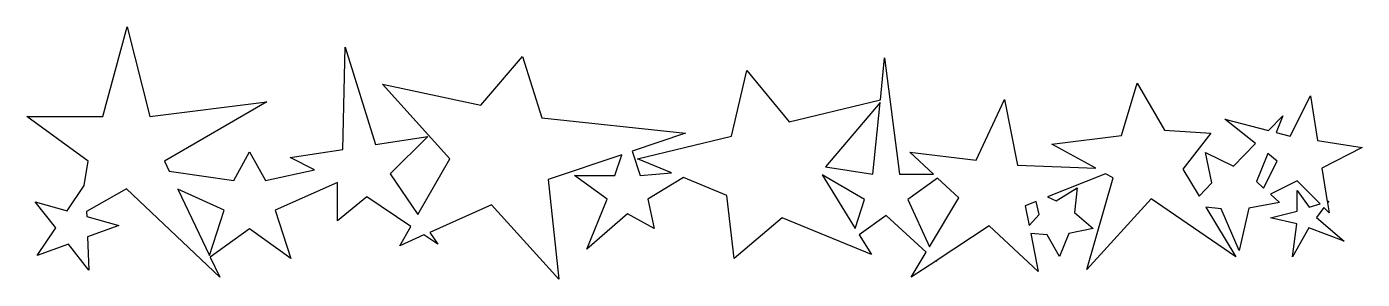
# Model space of a CAD drawing. Header units: centimetres. Extents: x -11.5 to 11.5, y -2.2 to 2.2.
import ezdxf

# ---------------------------------------------------------------- set-up
doc = ezdxf.new("R2010")
doc.units = ezdxf.units.CM
doc.header["$MEASUREMENT"] = 0
doc.layers.add('Camada 1', color=7, linetype='Continuous')

msp = doc.modelspace()

# ---------------------------------------------------------------- linework, layer by layer
at = {"layer": 'Camada 1'}
for points, knots in [([(10.84714, -0.94217), (10.84714, -0.94217), (10.93617, -1.03123), (10.93617, -1.03123), (10.93617, -1.03123), (10.93617, -1.03123), (10.90881, -0.85838), (10.90881, -0.85838), (10.90881, -0.85838), (10.90881, -0.85838), (10.92939, -0.83041), (10.92939, -0.83041), (10.92939, -0.83041), (10.92939, -0.83041), (10.90558, -0.83798), (10.90558, -0.83798), (10.90558, -0.83798), (10.90558, -0.83798), (10.81435, -0.26148), (10.81435, -0.26148), (10.81435, -0.26148), (10.81435, -0.26148), (11.5088, 0.09224), (11.5088, 0.09224), (11.5088, 0.09224), (11.5088, 0.09224), (10.73907, 0.21427), (10.73907, 0.21427), (10.73907, 0.21427), (10.73907, 0.21427), (10.61726, 0.98402), (10.61726, 0.98402), (10.61726, 0.98402), (10.61726, 0.98402), (10.26335, 0.28967), (10.26335, 0.28967), (10.26335, 0.28967), (10.26335, 0.28967), (10.02517, 0.35256), (10.02517, 0.35256), (10.02517, 0.35256), (10.02517, 0.35256), (10.14108, 0.64), (10.14108, 0.64), (10.14108, 0.64), (10.14108, 0.64), (9.89256, 0.38756), (9.89256, 0.38756), (9.89256, 0.38756), (9.89256, 0.38756), (9.14122, 0.58594), (9.14122, 0.58594), (9.14122, 0.58594), (9.14122, 0.58594), (9.66994, 0.16139), (9.66994, 0.16139), (9.66994, 0.16139), (9.66994, 0.16139), (9.28985, -0.22472), (9.28985, -0.22472), (9.28985, -0.22472), (9.28985, -0.22472), (8.805, 0.00991), (8.805, 0.00991), (8.805, 0.00991), (8.805, 0.00991), (8.91366, -0.51764), (8.91366, -0.51764), (8.91366, -0.51764), (8.91366, -0.51764), (8.69641, -0.74402), (8.69641, -0.74402), (8.69641, -0.74402), (8.69641, -0.74402), (8.41651, -0.28132), (8.41651, -0.28132), (8.41651, -0.28132), (8.41651, -0.28132), (8.898, 0.34275), (8.898, 0.34275), (8.898, 0.34275), (8.898, 0.34275), (8.09914, 0.39524), (8.09914, 0.39524), (8.09914, 0.39524), (8.09914, 0.39524), (7.62792, 1.20748), (7.62792, 1.20748), (7.62792, 1.20748), (7.62792, 1.20748), (7.35762, 0.3025), (7.35762, 0.3025), (7.35762, 0.3025), (7.35762, 0.3025), (6.15776, 0.1524), (6.15776, 0.1524), (6.15776, 0.1524), (6.15776, 0.1524), (6.91389, -0.2645), (6.91389, -0.2645), (6.91389, -0.2645), (6.91389, -0.2645), (5.56396, -0.21124), (5.56396, -0.21124), (5.56396, -0.21124), (5.56396, -0.21124), (5.34174, 0.92221), (5.34174, 0.92221), (5.34174, 0.92221), (5.34174, 0.92221), (4.85528, -0.12538), (4.85528, -0.12538), (4.85528, -0.12538), (4.85528, -0.12538), (3.70863, 0.01353), (3.70863, 0.01353), (3.70863, 0.01353), (3.70863, 0.01353), (4.1177, -0.3667), (4.1177, -0.3667), (4.1177, -0.3667), (4.1177, -0.3667), (3.53487, -0.3667), (3.53487, -0.3667), (3.53487, -0.3667), (3.53487, -0.3667), (3.27722, 1.63985), (3.27722, 1.63985), (3.27722, 1.63985), (3.27722, 1.63985), (3.20419, 0.92037), (3.20419, 0.92037), (3.20419, 0.92037), (3.20419, 0.92037), (1.63362, 0.53649), (1.63362, 0.53649), (1.63362, 0.53649), (1.63362, 0.53649), (0.89916, 1.42369), (0.89916, 1.42369), (0.89916, 1.42369), (0.89916, 1.42369), (0.63529, 0.29249), (0.63529, 0.29249), (0.63529, 0.29249), (0.63529, 0.29249), (-0.97999, -0.10232), (-0.97999, -0.10232), (-0.97999, -0.10232), (-0.97999, -0.10232), (-0.3982, -0.3405), (-0.3982, -0.3405), (-0.3982, -0.3405), (-0.3982, -0.3405), (-0.93856, -0.38675), (-0.93856, -0.38675), (-0.93856, -0.38675), (-0.93856, -0.38675), (-1.07442, 0.03142), (-1.07442, 0.03142), (-1.07442, 0.03142), (-1.07442, 0.03142), (-0.15473, 0.34278), (-0.15473, 0.34278), (-0.15473, 0.34278), (-0.15473, 0.34278), (-2.63343, 0.60615), (-2.63343, 0.60615), (-2.63343, 0.60615), (-2.63343, 0.60615), (-2.96516, 1.66692), (-2.96516, 1.66692), (-2.96516, 1.66692), (-2.96516, 1.66692), (-3.68049, 0.8279), (-3.68049, 0.8279), (-3.68049, 0.8279), (-3.68049, 0.8279), (-5.37467, 1.1867), (-5.37467, 1.1867), (-5.37467, 1.1867), (-5.37467, 1.1867), (-4.21495, -0.09939), (-4.21495, -0.09939), (-4.21495, -0.09939), (-4.21495, -0.09939), (-4.77095, -1.06403), (-4.77095, -1.06403), (-4.77095, -1.06403), (-4.77095, -1.06403), (-5.24678, -0.36127), (-5.24678, -0.36127), (-5.24678, -0.36127), (-5.24678, -0.36127), (-4.5944, 0.28212), (-4.5944, 0.28212), (-4.5944, 0.28212), (-4.5944, 0.28212), (-5.50036, 0.14507), (-5.50036, 0.14507), (-5.50036, 0.14507), (-5.50036, 0.14507), (-6.0187, 1.82902), (-6.0187, 1.82902), (-6.0187, 1.82902), (-6.0187, 1.82902), (-6.06021, 0.06031), (-6.06021, 0.06031), (-6.06021, 0.06031), (-6.06021, 0.06031), (-6.96617, -0.07674), (-6.96617, -0.07674), (-6.96617, -0.07674), (-6.96617, -0.07674), (-6.55133, -0.29174), (-6.55133, -0.29174), (-6.55133, -0.29174), (-6.55133, -0.29174), (-7.3962, -0.47335), (-7.3962, -0.47335), (-7.3962, -0.47335), (-7.3962, -0.47335), (-7.66711, 0.01848), (-7.66711, 0.01848), (-7.66711, 0.01848), (-7.66711, 0.01848), (-7.93802, -0.47335), (-7.93802, -0.47335), (-7.93802, -0.47335), (-7.93802, -0.47335), (-9.05368, -0.31071), (-9.05368, -0.31071), (-9.05368, -0.31071), (-9.05368, -0.31071), (-9.1347, -0.14069), (-9.1347, -0.14069), (-9.1347, -0.14069), (-9.1347, -0.14069), (-7.36985, 0.88322), (-7.36985, 0.88322), (-7.36985, 0.88322), (-7.36985, 0.88322), (-9.38534, 0.6307), (-9.38534, 0.6307), (-9.38534, 0.6307), (-9.38534, 0.6307), (-9.77491, 2.18034), (-9.77491, 2.18034), (-9.77491, 2.18034), (-9.77491, 2.18034), (-10.19645, 0.6307), (-10.19645, 0.6307), (-10.19645, 0.6307), (-10.19645, 0.6307), (-11.50881, 0.6307), (-11.50881, 0.6307), (-11.50881, 0.6307), (-11.50881, 0.6307), (-10.44709, -0.14069), (-10.44709, -0.14069), (-10.44709, -0.14069), (-10.44709, -0.14069), (-10.52033, -0.56035), (-10.52033, -0.56035), (-10.52033, -0.56035), (-10.52033, -0.56035), (-10.81325, -0.99988), (-10.81325, -0.99988), (-10.81325, -0.99988), (-10.81325, -0.99988), (-11.3635, -0.84539), (-11.3635, -0.84539), (-11.3635, -0.84539), (-11.3635, -0.84539), (-11.00912, -1.29381), (-11.00912, -1.29381), (-11.00912, -1.29381), (-11.00912, -1.29381), (-11.32609, -1.76943), (-11.32609, -1.76943), (-11.32609, -1.76943), (-11.32609, -1.76943), (-10.7901, -1.57097), (-10.7901, -1.57097), (-10.7901, -1.57097), (-10.7901, -1.57097), (-10.43572, -2.01939), (-10.43572, -2.01939), (-10.43572, -2.01939), (-10.43572, -2.01939), (-10.45884, -1.44831), (-10.45884, -1.44831), (-10.45884, -1.44831), (-10.45884, -1.44831), (-9.92285, -1.24987), (-9.92285, -1.24987), (-9.92285, -1.24987), (-9.92285, -1.24987), (-10.47313, -1.09538), (-10.47313, -1.09538), (-10.47313, -1.09538), (-10.47313, -1.09538), (-10.47652, -1.01132), (-10.47652, -1.01132), (-10.47652, -1.01132), (-10.47652, -1.01132), (-9.79085, -0.61746), (-9.79085, -0.61746), (-9.79085, -0.61746), (-9.79085, -0.61746), (-8.18052, -2.14339), (-8.18052, -2.14339), (-8.18052, -2.14339), (-8.18052, -2.14339), (-8.34446, -1.79933), (-8.34446, -1.79933), (-8.34446, -1.79933), (-8.34446, -1.79933), (-7.66707, -1.30718), (-7.66707, -1.30718), (-7.66707, -1.30718), (-7.66707, -1.30718), (-6.9578, -1.82251), (-6.9578, -1.82251), (-6.9578, -1.82251), (-6.9578, -1.82251), (-7.22871, -0.9887), (-7.22871, -0.9887), (-7.22871, -0.9887), (-7.22871, -0.9887), (-6.15268, -0.50729), (-6.15268, -0.50729), (-6.15268, -0.50729), (-6.15268, -0.50729), (-6.15379, -1.17055), (-6.15379, -1.17055), (-6.15379, -1.17055), (-6.15379, -1.17055), (-5.64989, -0.75899), (-5.64989, -0.75899), (-5.64989, -0.75899), (-5.64989, -0.75899), (-4.88778, -1.26696), (-4.88778, -1.26696), (-4.88778, -1.26696), (-4.88778, -1.26696), (-5.0796, -1.59981), (-5.0796, -1.59981), (-5.0796, -1.59981), (-5.0796, -1.59981), (-4.66555, -1.4151), (-4.66555, -1.4151), (-4.66555, -1.4151), (-4.66555, -1.4151), (-4.42428, -1.57591), (-4.42428, -1.57591), (-4.42428, -1.57591), (-4.42428, -1.57591), (-4.56387, -1.36975), (-4.56387, -1.36975), (-4.56387, -1.36975), (-4.56387, -1.36975), (-3.49808, -0.89429), (-3.49808, -0.89429), (-3.49808, -0.89429), (-3.49808, -0.89429), (-2.33836, -2.18038), (-2.33836, -2.18038), (-2.33836, -2.18038), (-2.33836, -2.18038), (-2.52063, -0.45826), (-2.52063, -0.45826), (-2.52063, -0.45826), (-2.52063, -0.45826), (-1.25447, -0.02961), (-1.25447, -0.02961), (-1.25447, -0.02961), (-1.25447, -0.02961), (-1.37052, -0.3868), (-1.37052, -0.3868), (-1.37052, -0.3868), (-1.37052, -0.3868), (-2.06961, -0.38678), (-2.06961, -0.38678), (-2.06961, -0.38678), (-2.06961, -0.38678), (-1.50401, -0.79773), (-1.50401, -0.79773), (-1.50401, -0.79773), (-1.50401, -0.79773), (-1.85704, -1.65699), (-1.85704, -1.65699), (-1.85704, -1.65699), (-1.85704, -1.65699), (-1.15444, -1.0517), (-1.15444, -1.0517), (-1.15444, -1.0517), (-1.15444, -1.0517), (-0.69504, -1.3057), (-0.69504, -1.3057), (-0.69504, -1.3057), (-0.69504, -1.3057), (-0.80487, -0.79775), (-0.80487, -0.79775), (-0.80487, -0.79775), (-0.80487, -0.79775), (-0.19027, -0.42564), (-0.19027, -0.42564), (-0.19027, -0.42564), (-0.19027, -0.42564), (0.55903, -0.7324), (0.55903, -0.7324), (0.55903, -0.7324), (0.55903, -0.7324), (0.68315, -1.81915), (0.68315, -1.81915), (0.68315, -1.81915), (0.68315, -1.81915), (1.51008, -1.12181), (1.51008, -1.12181), (1.51008, -1.12181), (1.51008, -1.12181), (3.04895, -1.75186), (3.04895, -1.75186), (3.04895, -1.75186), (3.04895, -1.75186), (2.84001, -1.41396), (2.84001, -1.41396), (2.84001, -1.41396), (2.84001, -1.41396), (3.30441, -1.07656), (3.30441, -1.07656), (3.30441, -1.07656), (3.30441, -1.07656), (3.99421, -1.71209), (3.99421, -1.71209), (3.99421, -1.71209), (3.99421, -1.71209), (3.73674, -2.14344), (3.73674, -2.14344), (3.73674, -2.14344), (3.73674, -2.14344), (4.15962, -1.86449), (4.15962, -1.86449), (4.15962, -1.86449), (4.15962, -1.86449), (4.16909, -1.87322), (4.16909, -1.87322), (4.16909, -1.87322), (4.16909, -1.87322), (4.1638, -1.86174), (4.1638, -1.86174), (4.1638, -1.86174), (4.1638, -1.86174), (5.07767, -1.25891), (5.07767, -1.25891), (5.07767, -1.25891), (5.07767, -1.25891), (5.92368, -2.04528), (5.92368, -2.04528), (5.92368, -2.04528), (5.92368, -2.04528), (5.79522, -1.38999), (5.79522, -1.38999), (5.79522, -1.38999), (5.79522, -1.38999), (6.07676, -1.41407), (6.07676, -1.41407), (6.07676, -1.41407), (6.07676, -1.41407), (6.28777, -1.7848), (6.28777, -1.7848), (6.28777, -1.7848), (6.28777, -1.7848), (6.45369, -1.39181), (6.45369, -1.39181), (6.45369, -1.39181), (6.45369, -1.39181), (6.87147, -1.30571), (6.87147, -1.30571), (6.87147, -1.30571), (6.87147, -1.30571), (6.549, -1.0265), (6.549, -1.0265), (6.549, -1.0265), (6.549, -1.0265), (6.5962, -0.60256), (6.5962, -0.60256), (6.5962, -0.60256), (6.5962, -0.60256), (6.231, -0.82296), (6.231, -0.82296), (6.231, -0.82296), (6.231, -0.82296), (6.08601, -0.75734), (6.08601, -0.75734), (6.08601, -0.75734), (6.08601, -0.75734), (7.08203, -0.35713), (7.08203, -0.35713), (7.08203, -0.35713), (7.08203, -0.35713), (7.21689, -0.43148), (7.21689, -0.43148), (7.21689, -0.43148), (7.21689, -0.43148), (6.76337, -2.00832), (6.76337, -2.00832), (6.76337, -2.00832), (6.76337, -2.00832), (7.87131, -0.7923), (7.87131, -0.7923), (7.87131, -0.7923), (7.87131, -0.7923), (9.33057, -1.79216), (9.33057, -1.79216), (9.33057, -1.79216), (9.33057, -1.79216), (8.8131, -0.93671), (8.8131, -0.93671), (8.8131, -0.93671), (8.8131, -0.93671), (9.0762, -0.96603), (9.0762, -0.96603), (9.0762, -0.96603), (9.0762, -0.96603), (9.3846, -1.68406), (9.3846, -1.68406), (9.3846, -1.68406), (9.3846, -1.68406), (9.55272, -0.95016), (9.55272, -0.95016), (9.55272, -0.95016), (9.55272, -0.95016), (10.08289, -0.85496), (10.08289, -0.85496), (10.08289, -0.85496), (10.08289, -0.85496), (9.92755, -0.71333), (9.92755, -0.71333), (9.92755, -0.71333), (9.92755, -0.71333), (10.38536, -0.48015), (10.38536, -0.48015), (10.38536, -0.48015), (10.38536, -0.48015), (10.78239, -0.87729), (10.78239, -0.87729), (10.78239, -0.87729), (10.78239, -0.87729), (10.59229, -0.93775), (10.59229, -0.93775), (10.59229, -0.93775), (10.59229, -0.93775), (10.38602, -0.65012), (10.38602, -0.65012), (10.38602, -0.65012), (10.38602, -0.65012), (10.38382, -1.00405), (10.38382, -1.00405), (10.38382, -1.00405), (10.38382, -1.00405), (9.92506, -1.11655), (9.92506, -1.11655), (9.92506, -1.11655), (9.92506, -1.11655), (10.38247, -1.22281), (10.38247, -1.22281), (10.38247, -1.22281), (10.38247, -1.22281), (10.30339, -1.79214), (10.30339, -1.79214), (10.30339, -1.79214), (10.30339, -1.79214), (10.59009, -1.29171), (10.59009, -1.29171), (10.59009, -1.29171), (10.59009, -1.29171), (11.19514, -1.52192), (11.19514, -1.52192), (11.19514, -1.52192), (11.19514, -1.52192), (10.71974, -1.11555), (10.71974, -1.11555), (10.71974, -1.11555), (10.71974, -1.11555), (10.84714, -0.94217), (10.84714, -0.94217)], [0, 0, 0, 0, 0.00675676, 0.00675676, 0.00675676, 0.00675676, 0.01351351, 0.01351351, 0.01351351, 0.01351351, 0.02027027, 0.02027027, 0.02027027, 0.02027027, 0.02702703, 0.02702703, 0.02702703, 0.02702703, 0.03378378, 0.03378378, 0.03378378, 0.03378378, 0.04054054, 0.04054054, 0.04054054, 0.04054054, 0.0472973, 0.0472973, 0.0472973, 0.0472973, 0.05405405, 0.05405405, 0.05405405, 0.05405405, 0.06081081, 0.06081081, 0.06081081, 0.06081081, 0.06756757, 0.06756757, 0.06756757, 0.06756757, 0.07432432, 0.07432432, 0.07432432, 0.07432432, 0.08108108, 0.08108108, 0.08108108, 0.08108108, 0.08783784, 0.08783784, 0.08783784, 0.08783784, 0.09459459, 0.09459459, 0.09459459, 0.09459459, 0.10135135, 0.10135135, 0.10135135, 0.10135135, 0.10810811, 0.10810811, 0.10810811, 0.10810811, 0.11486486, 0.11486486, 0.11486486, 0.11486486, 0.12162162, 0.12162162, 0.12162162, 0.12162162, 0.12837838, 0.12837838, 0.12837838, 0.12837838, 0.13513514, 0.13513514, 0.13513514, 0.13513514, 0.14189189, 0.14189189, 0.14189189, 0.14189189, 0.14864865, 0.14864865, 0.14864865, 0.14864865, 0.15540541, 0.15540541, 0.15540541, 0.15540541, 0.16216216, 0.16216216, 0.16216216, 0.16216216, 0.16891892, 0.16891892, 0.16891892, 0.16891892, 0.17567568, 0.17567568, 0.17567568, 0.17567568, 0.18243243, 0.18243243, 0.18243243, 0.18243243, 0.18918919, 0.18918919, 0.18918919, 0.18918919, 0.19594595, 0.19594595, 0.19594595, 0.19594595, 0.2027027, 0.2027027, 0.2027027, 0.2027027, 0.20945946, 0.20945946, 0.20945946, 0.20945946, 0.21621622, 0.21621622, 0.21621622, 0.21621622, 0.22297297, 0.22297297, 0.22297297, 0.22297297, 0.22972973, 0.22972973, 0.22972973, 0.22972973, 0.23648649, 0.23648649, 0.23648649, 0.23648649, 0.24324324, 0.24324324, 0.24324324, 0.24324324, 0.25, 0.25, 0.25, 0.25, 0.25675676, 0.25675676, 0.25675676, 0.25675676, 0.26351351, 0.26351351, 0.26351351, 0.26351351, 0.27027027, 0.27027027, 0.27027027, 0.27027027, 0.27702703, 0.27702703, 0.27702703, 0.27702703, 0.28378378, 0.28378378, 0.28378378, 0.28378378, 0.29054054, 0.29054054, 0.29054054, 0.29054054, 0.2972973, 0.2972973, 0.2972973, 0.2972973, 0.30405405, 0.30405405, 0.30405405, 0.30405405, 0.31081081, 0.31081081, 0.31081081, 0.31081081, 0.31756757, 0.31756757, 0.31756757, 0.31756757, 0.32432432, 0.32432432, 0.32432432, 0.32432432, 0.33108108, 0.33108108, 0.33108108, 0.33108108, 0.33783784, 0.33783784, 0.33783784, 0.33783784, 0.34459459, 0.34459459, 0.34459459, 0.34459459, 0.35135135, 0.35135135, 0.35135135, 0.35135135, 0.35810811, 0.35810811, 0.35810811, 0.35810811, 0.36486486, 0.36486486, 0.36486486, 0.36486486, 0.37162162, 0.37162162, 0.37162162, 0.37162162, 0.37837838, 0.37837838, 0.37837838, 0.37837838, 0.38513514, 0.38513514, 0.38513514, 0.38513514, 0.39189189, 0.39189189, 0.39189189, 0.39189189, 0.39864865, 0.39864865, 0.39864865, 0.39864865, 0.40540541, 0.40540541, 0.40540541, 0.40540541, 0.41216216, 0.41216216, 0.41216216, 0.41216216, 0.41891892, 0.41891892, 0.41891892, 0.41891892, 0.42567568, 0.42567568, 0.42567568, 0.42567568, 0.43243243, 0.43243243, 0.43243243, 0.43243243, 0.43918919, 0.43918919, 0.43918919, 0.43918919, 0.44594595, 0.44594595, 0.44594595, 0.44594595, 0.4527027, 0.4527027, 0.4527027, 0.4527027, 0.45945946, 0.45945946, 0.45945946, 0.45945946, 0.46621622, 0.46621622, 0.46621622, 0.46621622, 0.47297297, 0.47297297, 0.47297297, 0.47297297, 0.47972973, 0.47972973, 0.47972973, 0.47972973, 0.48648649, 0.48648649, 0.48648649, 0.48648649, 0.49324324, 0.49324324, 0.49324324, 0.49324324, 0.5, 0.5, 0.5, 0.5, 0.50675676, 0.50675676, 0.50675676, 0.50675676, 0.51351351, 0.51351351, 0.51351351, 0.51351351, 0.52027027, 0.52027027, 0.52027027, 0.52027027, 0.52702703, 0.52702703, 0.52702703, 0.52702703, 0.53378378, 0.53378378, 0.53378378, 0.53378378, 0.54054054, 0.54054054, 0.54054054, 0.54054054, 0.5472973, 0.5472973, 0.5472973, 0.5472973, 0.55405405, 0.55405405, 0.55405405, 0.55405405, 0.56081081, 0.56081081, 0.56081081, 0.56081081, 0.56756757, 0.56756757, 0.56756757, 0.56756757, 0.57432432, 0.57432432, 0.57432432, 0.57432432, 0.58108108, 0.58108108, 0.58108108, 0.58108108, 0.58783784, 0.58783784, 0.58783784, 0.58783784, 0.59459459, 0.59459459, 0.59459459, 0.59459459, 0.60135135, 0.60135135, 0.60135135, 0.60135135, 0.60810811, 0.60810811, 0.60810811, 0.60810811, 0.61486486, 0.61486486, 0.61486486, 0.61486486, 0.62162162, 0.62162162, 0.62162162, 0.62162162, 0.62837838, 0.62837838, 0.62837838, 0.62837838, 0.63513514, 0.63513514, 0.63513514, 0.63513514, 0.64189189, 0.64189189, 0.64189189, 0.64189189, 0.64864865, 0.64864865, 0.64864865, 0.64864865, 0.65540541, 0.65540541, 0.65540541, 0.65540541, 0.66216216, 0.66216216, 0.66216216, 0.66216216, 0.66891892, 0.66891892, 0.66891892, 0.66891892, 0.67567568, 0.67567568, 0.67567568, 0.67567568, 0.68243243, 0.68243243, 0.68243243, 0.68243243, 0.68918919, 0.68918919, 0.68918919, 0.68918919, 0.69594595, 0.69594595, 0.69594595, 0.69594595, 0.7027027, 0.7027027, 0.7027027, 0.7027027, 0.70945946, 0.70945946, 0.70945946, 0.70945946, 0.71621622, 0.71621622, 0.71621622, 0.71621622, 0.72297297, 0.72297297, 0.72297297, 0.72297297, 0.72972973, 0.72972973, 0.72972973, 0.72972973, 0.73648649, 0.73648649, 0.73648649, 0.73648649, 0.74324324, 0.74324324, 0.74324324, 0.74324324, 0.75, 0.75, 0.75, 0.75, 0.75675676, 0.75675676, 0.75675676, 0.75675676, 0.76351351, 0.76351351, 0.76351351, 0.76351351, 0.77027027, 0.77027027, 0.77027027, 0.77027027, 0.77702703, 0.77702703, 0.77702703, 0.77702703, 0.78378378, 0.78378378, 0.78378378, 0.78378378, 0.79054054, 0.79054054, 0.79054054, 0.79054054, 0.7972973, 0.7972973, 0.7972973, 0.7972973, 0.80405405, 0.80405405, 0.80405405, 0.80405405, 0.81081081, 0.81081081, 0.81081081, 0.81081081, 0.81756757, 0.81756757, 0.81756757, 0.81756757, 0.82432432, 0.82432432, 0.82432432, 0.82432432, 0.83108108, 0.83108108, 0.83108108, 0.83108108, 0.83783784, 0.83783784, 0.83783784, 0.83783784, 0.84459459, 0.84459459, 0.84459459, 0.84459459, 0.85135135, 0.85135135, 0.85135135, 0.85135135, 0.85810811, 0.85810811, 0.85810811, 0.85810811, 0.86486486, 0.86486486, 0.86486486, 0.86486486, 0.87162162, 0.87162162, 0.87162162, 0.87162162, 0.87837838, 0.87837838, 0.87837838, 0.87837838, 0.88513514, 0.88513514, 0.88513514, 0.88513514, 0.89189189, 0.89189189, 0.89189189, 0.89189189, 0.89864865, 0.89864865, 0.89864865, 0.89864865, 0.90540541, 0.90540541, 0.90540541, 0.90540541, 0.91216216, 0.91216216, 0.91216216, 0.91216216, 0.91891892, 0.91891892, 0.91891892, 0.91891892, 0.92567568, 0.92567568, 0.92567568, 0.92567568, 0.93243243, 0.93243243, 0.93243243, 0.93243243, 0.93918919, 0.93918919, 0.93918919, 0.93918919, 0.94594595, 0.94594595, 0.94594595, 0.94594595, 0.9527027, 0.9527027, 0.9527027, 0.9527027, 0.95945946, 0.95945946, 0.95945946, 0.95945946, 0.96621622, 0.96621622, 0.96621622, 0.96621622, 0.97297297, 0.97297297, 0.97297297, 0.97297297, 0.97972973, 0.97972973, 0.97972973, 0.97972973, 0.98648649, 0.98648649, 0.98648649, 0.98648649, 1, 1, 1, 1]), ([(2.2595, -0.23679), (2.2595, -0.23679), (3.19941, 0.87282), (3.19941, 0.87282), (3.19941, 0.87282), (3.19941, 0.87282), (3.07363, -0.36667), (3.07363, -0.36667), (3.07363, -0.36667), (3.07363, -0.36667), (2.2595, -0.23679), (2.2595, -0.23679)], [0, 0, 0, 0, 0.25, 0.25, 0.25, 0.25, 0.5, 0.5, 0.5, 0.5, 1, 1, 1, 1]), ([(9.80775, -0.60419), (9.80775, -0.60419), (9.68469, -0.49195), (9.68469, -0.49195), (9.68469, -0.49195), (9.68469, -0.49195), (9.88011, -0.00731), (9.88011, -0.00731), (9.88011, -0.00731), (9.88011, -0.00731), (10.04465, -0.13944), (10.04465, -0.13944), (10.04465, -0.13944), (10.04465, -0.13944), (9.80775, -0.60419), (9.80775, -0.60419)], [0, 0, 0, 0, 0.2, 0.2, 0.2, 0.2, 0.4, 0.4, 0.4, 0.4, 0.6, 0.6, 0.6, 0.6, 1, 1, 1, 1]), ([(2.77007, -1.30102), (2.77007, -1.30102), (2.19889, -0.37749), (2.19889, -0.37749), (2.19889, -0.37749), (2.19889, -0.37749), (2.93112, -0.80535), (2.93112, -0.80535), (2.93112, -0.80535), (2.93112, -0.80535), (2.77007, -1.30102), (2.77007, -1.30102)], [0, 0, 0, 0, 0.25, 0.25, 0.25, 0.25, 0.5, 0.5, 0.5, 0.5, 1, 1, 1, 1]), ([(4.05094, -1.61675), (4.05094, -1.61675), (3.67743, -0.80535), (3.67743, -0.80535), (3.67743, -0.80535), (3.67743, -0.80535), (4.18948, -0.43335), (4.18948, -0.43335), (4.18948, -0.43335), (4.18948, -0.43335), (4.55471, -0.77284), (4.55471, -0.77284), (4.55471, -0.77284), (4.55471, -0.77284), (4.05094, -1.61675), (4.05094, -1.61675)], [0, 0, 0, 0, 0.2, 0.2, 0.2, 0.2, 0.4, 0.4, 0.4, 0.4, 0.6, 0.6, 0.6, 0.6, 1, 1, 1, 1]), ([(-8.35897, -1.76889), (-8.35897, -1.76889), (-8.90565, -0.62145), (-8.90565, -0.62145), (-8.90565, -0.62145), (-8.90565, -0.62145), (-8.10547, -0.98869), (-8.10547, -0.98869), (-8.10547, -0.98869), (-8.10547, -0.98869), (-8.35897, -1.76889), (-8.35897, -1.76889)], [0, 0, 0, 0, 0.25, 0.25, 0.25, 0.25, 0.5, 0.5, 0.5, 0.5, 1, 1, 1, 1]), ([(5.93896, -1.06245), (5.93896, -1.06245), (5.7677, -1.2503), (5.7677, -1.2503), (5.7677, -1.2503), (5.7677, -1.2503), (5.70132, -0.91177), (5.70132, -0.91177), (5.70132, -0.91177), (5.70132, -0.91177), (5.88653, -0.83734), (5.88653, -0.83734), (5.88653, -0.83734), (5.88653, -0.83734), (5.93896, -1.06245), (5.93896, -1.06245)], [0, 0, 0, 0, 0.2, 0.2, 0.2, 0.2, 0.4, 0.4, 0.4, 0.4, 0.6, 0.6, 0.6, 0.6, 1, 1, 1, 1])]:
    msp.add_open_spline(points, degree=3, knots=knots, dxfattribs=at)

doc.saveas('drawing.dxf')
